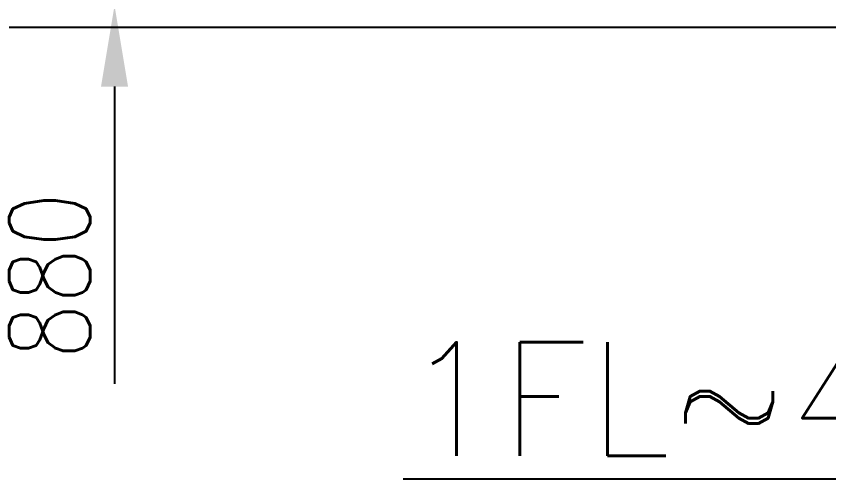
# Model space of a CAD drawing. Extents: x 0 to 210250, y -124674 to 148500.
# Drawn here: x 172751 to 180262, y 10981 to 15251 of the extents above; entities that cross this region are included whole.
import ezdxf

# ---------------------------------------------------------------- set-up
doc = ezdxf.new("R2010")
doc.units = 0
doc.header["$LTSCALE"] = 400
doc.header["$PDSIZE"] = 2
doc.layers.get('0').update_dxf_attribs({"linetype": 'CONTINUOUS'})
doc.layers.get('DEFPOINTS').update_dxf_attribs({"linetype": 'CONTINUOUS'})
for name, color, linetype in [('C1', 1, 'CONTINUOUS'), ('DIM', 2, 'CONTINUOUS'), ('NOTE', 6, 'CONTINUOUS')]:
    doc.layers.add(name, color=color, linetype=linetype)
doc.styles.add('CHINA', font='romans.shx', dxfattribs={"bigfont": 'chineset.shx'})
doc.styles.add('ROMANS', font='romans.shx', dxfattribs={"width": 0.8})
doc.styles.get("Standard").update_dxf_attribs({"font": 'ISOCP.SHX', "bigfont": 'CHINESET.SHX'})
doc.dimstyles.new('AM_ISO', dxfattribs={"dimscale": 300, "dimtxt": 3.5, "dimasz": 3.5, "dimexe": 1, "dimexo": 1, "dimgap": 1.5, "dimtad": 1, "dimdsep": 46, "dimtxsty": 'Standard', "dimcen": 0, "dimclrd": 256, "dimclre": 256, "dimclrt": 256, "dimadec": 0, "dimazin": 2, "dimtp": 0.1, "dimtm": 0.1, "dimtfac": 0.71, "dimtmove": 0, "dimatfit": 3, "dimfxl": 0, "dimlwd": -1, "dimlwe": -1, "dimarcsym": 0})

# ---------------------------------------------------------------- blocks, each defined once
blk = doc.blocks.new('A$C59AC08B8')
at = {"layer": 'C1', "linetype": 'Continuous'}
blk.add_line((2317.27, 571.86), (2317.27, -1865.65), dxfattribs=at)
blk = doc.blocks.new('*D145')
at = {"layer": 'DEFPOINTS', "color": 0, "transparency": 16777216}
for p in [(176926.6, 16231.5), (173659.3, 15351.5), (176926.6, 15351.5)]:
    blk.add_point(p, dxfattribs=at)
at = {"layer": 'DIM', "linetype": 'ByBlock', "transparency": 16777216}
for p, q in [((173659.3, 16981.5), (173659.3, 17731.5)), ((176676.6, 16231.5), (173409.3, 16231.5)), ((173659.3, 16231.5), (173659.3, 15351.5)), ((176676.6, 15351.5), (173409.3, 15351.5)), ((173659.3, 14601.5), (173659.3, 11858.6))]:
    blk.add_line(p, q, dxfattribs=at)
at = {"layer": 'DIM', "transparency": 16777216}
for points in [[(173534.3, 16981.5), (173784.3, 16981.5), (173659.3, 16231.5)], [(173534.3, 14601.5), (173784.3, 14601.5), (173659.3, 15351.5)]]:
    blk.add_solid(points, dxfattribs=at)
at = {"layer": 'DIM', "transparency": 16777216, "insert": (173059.3, 12855.1), "char_height": 750, "attachment_point": 5, "rotation": 90, "style": 'ROMANS'}
blk.add_mtext('880', dxfattribs=at)

msp = doc.modelspace()

# ---------------------------------------------------------------- block references
at = {"color": 0, "xscale": 10, "yscale": 10, "zscale": 10, "rotation": 90}
msp.add_blockref('A$C59AC08B8', (177765.854, -8021.158), dxfattribs=at)

# ---------------------------------------------------------------- texts
at = {"layer": 'NOTE', "insert": (175606.279, 12240.961), "char_height": 1050, "attachment_point": 1, "line_spacing_factor": 0.466667, "style": 'CHINA'}
msp.add_mtext_dynamic_manual_height_columns('{\\L 1FL~4FL出入庫立面圖}', width=29752.28178, gutter_width=4500, heights=[0], dxfattribs=at)

# ---------------------------------------------------------------- dimensions: what is measured, and where the dimension line sits
at = {"layer": 'DIM'}
dim = msp.add_linear_dim(base=(173659.324, 15351.501), p1=(176926.643, 16231.501), p2=(176926.643, 15351.501), angle=90, dimstyle='AM_ISO', override={"dimscale": 250, "dimtxt": 3, "dimasz": 3, "dimgap": 0.9, "dimtxsty": 'ROMANS', "dimfxl": 10}, dxfattribs=at)
dim.commit()
dim.dimension.update_dxf_attribs({"geometry": '*D145', "text_midpoint": (173059.324, 12855.072)})

doc.saveas('drawing.dxf')
